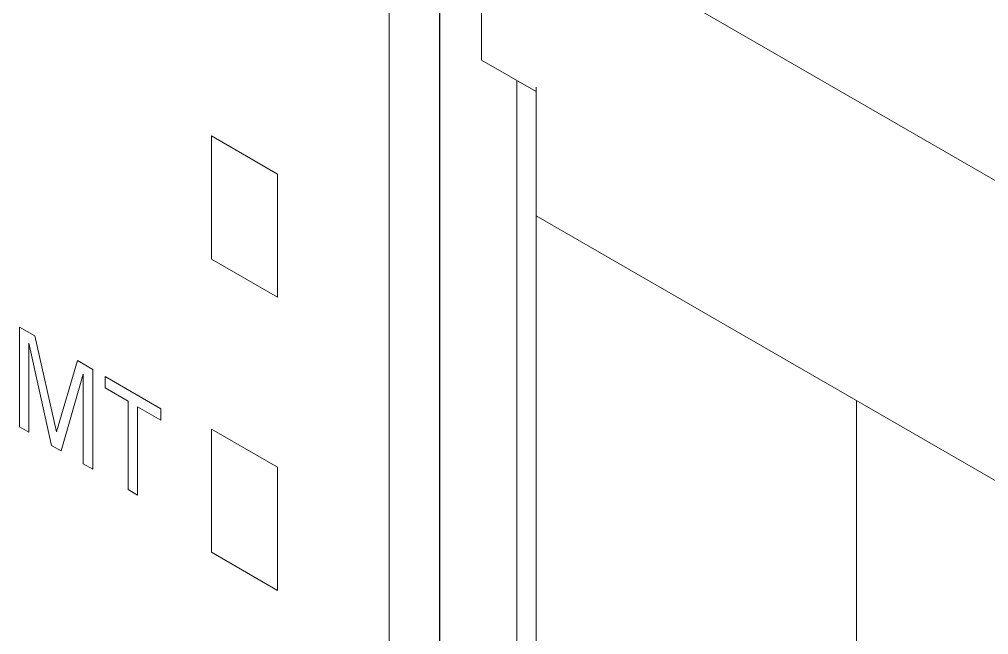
# Model space of a CAD drawing. Header units: inches. Extents: x 67248 to 85686, y -40174 to -31152.
# Drawn here: x 82451.19 to 82465.76, y -32918.27 to -32909.01 of the extents above; entities that cross this region are included whole.
import ezdxf

# ---------------------------------------------------------------- set-up
doc = ezdxf.new("R2010")
doc.units = ezdxf.units.IN
doc.header["$MEASUREMENT"] = 0

# ---------------------------------------------------------------- blocks, each defined once
blk = doc.blocks.new('ET200S')
at = {"lineweight": 0}
for p, q in [((64.727, -33.379), (64.727, 36.932)), ((65.428, 36.929), (65.428, -28.555)), ((65.434, -33.379), (65.434, 36.932)), ((66.011, 25.579), (66.011, 23.13)), ((66.011, 25.579), (75.203, 20.272)), ((66.011, 23.13), (66.772, 22.69)), ((66.506, 22.844), (66.506, -16.348)), ((66.772, -16.195), (66.772, 22.753)), ((62.252, 22.072), (62.252, 20.357)), ((63.171, 21.541), (62.252, 22.072)), ((63.171, 19.826), (63.171, 21.541)), ((74.708, 16.379), (66.772, 20.961)), ((62.252, 20.357), (63.171, 19.826)), ((59.579, 19.41), (59.792, 19.287)), ((59.579, 18.022), (59.579, 19.41)), ((59.711, 19.188), (59.711, 17.946)), ((60.028, 17.763), (59.711, 19.188)), ((59.792, 19.287), (60.094, 17.95)), ((60.094, 17.95), (60.387, 18.943)), ((60.387, 18.943), (60.6, 18.82)), ((60.6, 18.82), (60.6, 17.432)), ((60.469, 18.753), (60.16, 17.686)), ((60.469, 17.508), (60.469, 18.753)), ((60.771, 18.721), (61.547, 18.273)), ((60.771, 18.564), (60.771, 18.721)), ((61.094, 18.378), (60.771, 18.564)), ((61.094, 17.147), (61.094, 18.378)), ((71.231, 18.387), (71.231, -18.356)), ((61.547, 18.116), (61.225, 18.302)), ((61.225, 18.302), (61.225, 17.071)), ((61.547, 18.273), (61.547, 18.116)), ((59.711, 17.946), (59.579, 18.022)), ((63.171, 17.458), (62.252, 17.989)), ((62.252, 17.989), (62.252, 16.274)), ((60.16, 17.686), (60.028, 17.763)), ((60.6, 17.432), (60.469, 17.508)), ((63.171, 15.744), (63.171, 17.458)), ((61.225, 17.071), (61.094, 17.147)), ((62.252, 16.274), (63.171, 15.744))]:
    blk.add_line(p, q, dxfattribs=at)

msp = doc.modelspace()

# ---------------------------------------------------------------- block references
at = {"xscale": 1.08, "yscale": 1.08, "zscale": 1.08}
msp.add_blockref('ET200S', (82386.84, -32934.605, 0.332), dxfattribs=at)

doc.saveas('drawing.dxf')
